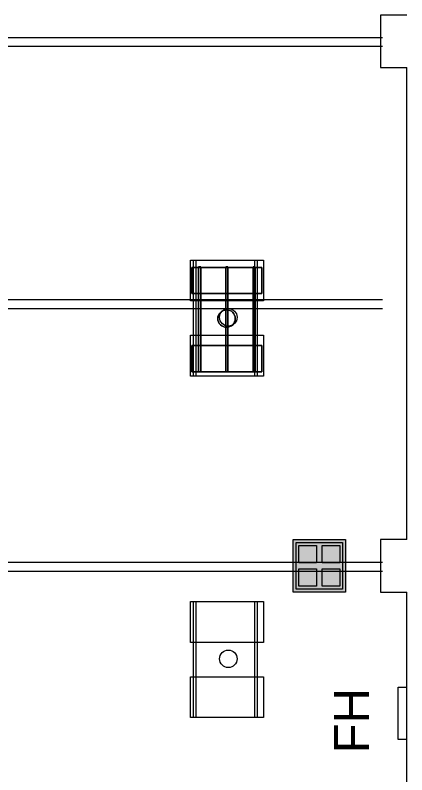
# Model space of a CAD drawing. Header units: inches. Extents: x -10671 to 1761, y -674 to 7170.
# Drawn here: x -2804 to -2535, y 2755 to 3276 of the extents above; entities that cross this region are included whole.
import ezdxf

# ---------------------------------------------------------------- set-up
doc = ezdxf.new("R2010")
doc.units = ezdxf.units.IN
doc.header["$LTSCALE"] = 19.2
doc.header["$MEASUREMENT"] = 0
for name, color, linetype, lineweight, true_color in [('DWG-bldg-utility box', 3, 'Continuous', 18, 0x00ff00), ('PDF', 6, 'Continuous', 5, 0xff00ff), ('Venue-Fire Apparatus and Text', 1, 'Continuous', 5, 0xff0000), ('Venue-Rigging Steel-High', 7, 'Continuous', 5, 0x800000)]:
    doc.layers.add(name, color=color, linetype=linetype, lineweight=lineweight, true_color=true_color)
for name, color, linetype, lineweight in [('Venue-Ceiling-Lights', 7, 'Continuous', 5), ('Venue-Floor Pockets', 7, 'Continuous', 5), ('Venue-Walls and Doors', 7, 'Continuous', 5)]:
    doc.layers.add(name, color=color, linetype=linetype, lineweight=lineweight)
doc.styles.add('Arial', font='Arial')

# ---------------------------------------------------------------- blocks, each defined once
blk = doc.blocks.new('FLOORBOX')
at = {"layer": 'Venue-Floor Pockets', "linetype": 'Continuous', "lineweight": 0, "true_color": 0xaaaaaa}
blk.add_hatch(color=253, dxfattribs=at).paths.add_polyline_path([(-18, 18), (18, 18), (18, -18), (-18, -18)])
at = {"layer": 'Venue-Floor Pockets', "linetype": 'Continuous', "lineweight": 0, "true_color": 0xbbbbbb}
blk.add_hatch(color=9, dxfattribs=at).paths.add_polyline_path([(-16, 16), (16, 16), (16, -16), (-16, -16)])
at = {"layer": 'Venue-Floor Pockets', "linetype": 'Continuous', "lineweight": 0, "true_color": 0xdddddd}
for points in [[(-14, 14), (-2, 14), (-2, 2), (-14, 2)], [(2, 14), (14, 14), (14, 2), (2, 2)], [(-14, -2), (-2, -2), (-2, -14), (-14, -14)], [(2, -2), (14, -2), (14, -14), (2, -14)]]:
    blk.add_hatch(color=254, dxfattribs=at).paths.add_polyline_path(points)
at = {"layer": 'Venue-Floor Pockets', "color": 7, "linetype": 'Continuous', "lineweight": 5, "flags": 128}
for points in [[(-18, 18), (18, 18), (18, -18), (-18, -18)], [(-16, 16), (16, 16), (16, -16), (-16, -16)], [(-14, 14), (-2, 14), (-2, 2), (-14, 2)], [(2, 14), (14, 14), (14, 2), (2, 2)], [(-14, -2), (-2, -2), (-2, -14), (-14, -14)], [(2, -2), (14, -2), (14, -14), (2, -14)]]:
    blk.add_lwpolyline(points, close=True, dxfattribs=at)
blk = doc.blocks.new('Group-1381-1')
at = {"layer": 'PDF'}
for points, invisible_edges in [([(-2663.92, 3071.36, 398), (-2662.27, 3073.01, 398), (-2657.76, 3073.91, 398), (-2663.92, 3071.36, 398)], 15), ([(-2663.92, 3071.36, 398), (-2657.76, 3073.91, 398), (-2653.94, 3071.36, 398), (-2663.92, 3071.36, 398)], 15), ([(-2660.1, 3073.91, 388), (-2662.27, 3073.01, 388), (-2663.92, 3071.36, 388), (-2660.1, 3073.91, 388)], 15), ([(-2655.6, 3073.01, 388), (-2660.1, 3073.91, 388), (-2663.92, 3071.36, 388), (-2655.6, 3073.01, 388)], 15), ([(-2663.92, 3071.36, 398), (-2663.18, 3072.27, 398), (-2662.27, 3073.01, 398), (-2663.92, 3071.36, 398)], 12), ([(-2662.27, 3073.01, 388), (-2663.18, 3072.27, 388), (-2663.92, 3071.36, 388), (-2662.27, 3073.01, 388)], 12), ([(-2663.92, 3064.69, 388), (-2653.94, 3064.69, 388), (-2655.6, 3073.01, 388), (-2663.92, 3064.69, 388)], 15), ([(-2663.92, 3064.69, 388), (-2655.6, 3073.01, 388), (-2663.92, 3071.36, 388), (-2663.92, 3064.69, 388)], 15), ([(-2662.27, 3073.01, 398), (-2661.23, 3073.57, 398), (-2660.1, 3073.91, 398), (-2662.27, 3073.01, 398)], 12), ([(-2662.27, 3073.01, 398), (-2660.1, 3073.91, 398), (-2657.76, 3073.91, 398), (-2662.27, 3073.01, 398)], 15), ([(-2660.1, 3073.91, 388), (-2661.23, 3073.57, 388), (-2662.27, 3073.01, 388), (-2660.1, 3073.91, 388)], 12), ([(-2660.1, 3073.91, 398), (-2658.93, 3074.03, 398), (-2657.76, 3073.91, 398), (-2660.1, 3073.91, 398)], 12), ([(-2657.76, 3073.91, 388), (-2658.93, 3074.03, 388), (-2660.1, 3073.91, 388), (-2657.76, 3073.91, 388)], 12), ([(-2655.6, 3073.01, 388), (-2657.76, 3073.91, 388), (-2660.1, 3073.91, 388), (-2655.6, 3073.01, 388)], 15), ([(-2657.76, 3073.91, 398), (-2656.64, 3073.57, 398), (-2655.6, 3073.01, 398), (-2657.76, 3073.91, 398)], 12), ([(-2657.76, 3073.91, 398), (-2655.6, 3073.01, 398), (-2653.94, 3071.36, 398), (-2657.76, 3073.91, 398)], 15), ([(-2655.6, 3073.01, 388), (-2656.64, 3073.57, 388), (-2657.76, 3073.91, 388), (-2655.6, 3073.01, 388)], 12), ([(-2655.6, 3073.01, 398), (-2654.69, 3072.27, 398), (-2653.94, 3071.36, 398), (-2655.6, 3073.01, 398)], 12), ([(-2653.94, 3071.36, 388), (-2654.69, 3072.27, 388), (-2655.6, 3073.01, 388), (-2653.94, 3071.36, 388)], 12), ([(-2653.05, 3069.2, 388), (-2653.94, 3071.36, 388), (-2655.6, 3073.01, 388), (-2653.05, 3069.2, 388)], 15), ([(-2653.94, 3064.69, 388), (-2653.05, 3069.2, 388), (-2655.6, 3073.01, 388), (-2653.94, 3064.69, 388)], 15), ([(-2664.82, 3066.86, 398), (-2664.93, 3068.03, 398), (-2664.82, 3069.2, 398), (-2664.82, 3066.86, 398)], 12), ([(-2664.82, 3069.2, 388), (-2664.93, 3068.03, 388), (-2664.82, 3066.86, 388), (-2664.82, 3069.2, 388)], 12), ([(-2664.82, 3069.2, 398), (-2664.48, 3070.32, 398), (-2663.92, 3071.36, 398), (-2664.82, 3069.2, 398)], 12), ([(-2664.82, 3066.86, 398), (-2664.82, 3069.2, 398), (-2663.92, 3071.36, 398), (-2664.82, 3066.86, 398)], 15), ([(-2663.92, 3064.69, 398), (-2664.82, 3066.86, 398), (-2663.92, 3071.36, 398), (-2663.92, 3064.69, 398)], 15), ([(-2663.92, 3071.36, 388), (-2664.48, 3070.32, 388), (-2664.82, 3069.2, 388), (-2663.92, 3071.36, 388)], 12), ([(-2663.92, 3071.36, 388), (-2664.82, 3069.2, 388), (-2663.92, 3064.69, 388), (-2663.92, 3071.36, 388)], 15), ([(-2664.82, 3069.2, 388), (-2664.82, 3066.86, 388), (-2663.92, 3064.69, 388), (-2664.82, 3069.2, 388)], 15), ([(-2663.92, 3064.69, 398), (-2664.48, 3065.73, 398), (-2664.82, 3066.86, 398), (-2663.92, 3064.69, 398)], 12), ([(-2664.82, 3066.86, 388), (-2664.48, 3065.73, 388), (-2663.92, 3064.69, 388), (-2664.82, 3066.86, 388)], 12), ([(-2663.92, 3071.36, 398), (-2653.94, 3071.36, 398), (-2655.6, 3063.04, 398), (-2663.92, 3071.36, 398)], 15), ([(-2663.92, 3071.36, 398), (-2655.6, 3063.04, 398), (-2663.92, 3064.69, 398), (-2663.92, 3071.36, 398)], 15), ([(-2653.94, 3071.36, 398), (-2653.05, 3066.86, 398), (-2655.6, 3063.04, 398), (-2653.94, 3071.36, 398)], 15), ([(-2653.05, 3066.86, 398), (-2653.94, 3064.69, 398), (-2655.6, 3063.04, 398), (-2653.05, 3066.86, 398)], 15), ([(-2653.94, 3071.36, 398), (-2653.39, 3070.32, 398), (-2653.05, 3069.2, 398), (-2653.94, 3071.36, 398)], 12), ([(-2653.94, 3071.36, 398), (-2653.05, 3069.2, 398), (-2653.05, 3066.86, 398), (-2653.94, 3071.36, 398)], 15), ([(-2653.05, 3069.2, 388), (-2653.39, 3070.32, 388), (-2653.94, 3071.36, 388), (-2653.05, 3069.2, 388)], 12), ([(-2653.94, 3064.69, 388), (-2653.05, 3066.86, 388), (-2653.05, 3069.2, 388), (-2653.94, 3064.69, 388)], 15), ([(-2653.05, 3066.86, 398), (-2653.39, 3065.73, 398), (-2653.94, 3064.69, 398), (-2653.05, 3066.86, 398)], 12), ([(-2653.94, 3064.69, 388), (-2653.39, 3065.73, 388), (-2653.05, 3066.86, 388), (-2653.94, 3064.69, 388)], 12), ([(-2653.05, 3069.2, 398), (-2652.93, 3068.03, 398), (-2653.05, 3066.86, 398), (-2653.05, 3069.2, 398)], 12), ([(-2653.05, 3066.86, 388), (-2652.93, 3068.03, 388), (-2653.05, 3069.2, 388), (-2653.05, 3066.86, 388)], 12), ([(-2662.27, 3063.04, 398), (-2663.18, 3063.78, 398), (-2663.92, 3064.69, 398), (-2662.27, 3063.04, 398)], 12), ([(-2660.1, 3062.14, 398), (-2662.27, 3063.04, 398), (-2663.92, 3064.69, 398), (-2660.1, 3062.14, 398)], 15), ([(-2655.6, 3063.04, 398), (-2660.1, 3062.14, 398), (-2663.92, 3064.69, 398), (-2655.6, 3063.04, 398)], 15), ([(-2663.92, 3064.69, 388), (-2663.18, 3063.78, 388), (-2662.27, 3063.04, 388), (-2663.92, 3064.69, 388)], 12), ([(-2663.92, 3064.69, 388), (-2662.27, 3063.04, 388), (-2657.76, 3062.14, 388), (-2663.92, 3064.69, 388)], 15), ([(-2663.92, 3064.69, 388), (-2657.76, 3062.14, 388), (-2653.94, 3064.69, 388), (-2663.92, 3064.69, 388)], 15), ([(-2660.1, 3062.14, 398), (-2661.23, 3062.48, 398), (-2662.27, 3063.04, 398), (-2660.1, 3062.14, 398)], 12), ([(-2662.27, 3063.04, 388), (-2661.23, 3062.48, 388), (-2660.1, 3062.14, 388), (-2662.27, 3063.04, 388)], 12), ([(-2662.27, 3063.04, 388), (-2660.1, 3062.14, 388), (-2657.76, 3062.14, 388), (-2662.27, 3063.04, 388)], 15), ([(-2655.6, 3063.04, 398), (-2657.76, 3062.14, 398), (-2660.1, 3062.14, 398), (-2655.6, 3063.04, 398)], 15), ([(-2657.76, 3062.14, 398), (-2658.93, 3062.03, 398), (-2660.1, 3062.14, 398), (-2657.76, 3062.14, 398)], 12), ([(-2660.1, 3062.14, 388), (-2658.93, 3062.03, 388), (-2657.76, 3062.14, 388), (-2660.1, 3062.14, 388)], 12), ([(-2657.76, 3062.14, 388), (-2655.6, 3063.04, 388), (-2653.94, 3064.69, 388), (-2657.76, 3062.14, 388)], 15), ([(-2655.6, 3063.04, 398), (-2656.64, 3062.48, 398), (-2657.76, 3062.14, 398), (-2655.6, 3063.04, 398)], 12), ([(-2657.76, 3062.14, 388), (-2656.64, 3062.48, 388), (-2655.6, 3063.04, 388), (-2657.76, 3062.14, 388)], 12), ([(-2653.94, 3064.69, 398), (-2654.69, 3063.78, 398), (-2655.6, 3063.04, 398), (-2653.94, 3064.69, 398)], 12), ([(-2655.6, 3063.04, 388), (-2654.69, 3063.78, 388), (-2653.94, 3064.69, 388), (-2655.6, 3063.04, 388)], 12)]:
    blk.add_3dface(points, dxfattribs=dict(at, invisible_edges=invisible_edges))
for points in [[(-2663.92, 3071.36, 388), (-2663.92, 3071.36, 398), (-2663.18, 3072.27, 398), (-2663.18, 3072.27, 388)], [(-2663.18, 3072.27, 388), (-2663.18, 3072.27, 398), (-2662.27, 3073.01, 398), (-2662.27, 3073.01, 388)], [(-2662.27, 3073.01, 388), (-2662.27, 3073.01, 398), (-2661.23, 3073.57, 398), (-2661.23, 3073.57, 388)], [(-2661.23, 3073.57, 388), (-2661.23, 3073.57, 398), (-2660.1, 3073.91, 398), (-2660.1, 3073.91, 388)], [(-2660.1, 3073.91, 388), (-2660.1, 3073.91, 398), (-2658.93, 3074.03, 398), (-2658.93, 3074.03, 388)], [(-2658.93, 3074.03, 388), (-2658.93, 3074.03, 398), (-2657.76, 3073.91, 398), (-2657.76, 3073.91, 388)], [(-2657.76, 3073.91, 388), (-2657.76, 3073.91, 398), (-2656.64, 3073.57, 398), (-2656.64, 3073.57, 388)], [(-2656.64, 3073.57, 388), (-2656.64, 3073.57, 398), (-2655.6, 3073.01, 398), (-2655.6, 3073.01, 388)], [(-2655.6, 3073.01, 388), (-2655.6, 3073.01, 398), (-2654.69, 3072.27, 398), (-2654.69, 3072.27, 388)], [(-2654.69, 3072.27, 388), (-2654.69, 3072.27, 398), (-2653.94, 3071.36, 398), (-2653.94, 3071.36, 388)], [(-2664.93, 3068.03, 388), (-2664.93, 3068.03, 398), (-2664.82, 3069.2, 398), (-2664.82, 3069.2, 388)], [(-2664.82, 3066.86, 388), (-2664.82, 3066.86, 398), (-2664.93, 3068.03, 398), (-2664.93, 3068.03, 388)], [(-2664.82, 3069.2, 388), (-2664.82, 3069.2, 398), (-2664.48, 3070.32, 398), (-2664.48, 3070.32, 388)], [(-2664.48, 3065.73, 388), (-2664.48, 3065.73, 398), (-2664.82, 3066.86, 398), (-2664.82, 3066.86, 388)], [(-2664.48, 3070.32, 388), (-2664.48, 3070.32, 398), (-2663.92, 3071.36, 398), (-2663.92, 3071.36, 388)], [(-2653.94, 3071.36, 388), (-2653.94, 3071.36, 398), (-2653.39, 3070.32, 398), (-2653.39, 3070.32, 388)], [(-2653.39, 3070.32, 388), (-2653.39, 3070.32, 398), (-2653.05, 3069.2, 398), (-2653.05, 3069.2, 388)], [(-2653.05, 3066.86, 388), (-2653.05, 3066.86, 398), (-2653.39, 3065.73, 398), (-2653.39, 3065.73, 388)], [(-2653.05, 3069.2, 388), (-2653.05, 3069.2, 398), (-2652.93, 3068.03, 398), (-2652.93, 3068.03, 388)], [(-2652.93, 3068.03, 388), (-2652.93, 3068.03, 398), (-2653.05, 3066.86, 398), (-2653.05, 3066.86, 388)], [(-2663.92, 3064.69, 388), (-2663.92, 3064.69, 398), (-2664.48, 3065.73, 398), (-2664.48, 3065.73, 388)], [(-2663.18, 3063.78, 388), (-2663.18, 3063.78, 398), (-2663.92, 3064.69, 398), (-2663.92, 3064.69, 388)], [(-2662.27, 3063.04, 388), (-2662.27, 3063.04, 398), (-2663.18, 3063.78, 398), (-2663.18, 3063.78, 388)], [(-2661.23, 3062.48, 388), (-2661.23, 3062.48, 398), (-2662.27, 3063.04, 398), (-2662.27, 3063.04, 388)], [(-2660.1, 3062.14, 388), (-2660.1, 3062.14, 398), (-2661.23, 3062.48, 398), (-2661.23, 3062.48, 388)], [(-2658.93, 3062.03, 388), (-2658.93, 3062.03, 398), (-2660.1, 3062.14, 398), (-2660.1, 3062.14, 388)], [(-2657.76, 3062.14, 388), (-2657.76, 3062.14, 398), (-2658.93, 3062.03, 398), (-2658.93, 3062.03, 388)], [(-2656.64, 3062.48, 388), (-2656.64, 3062.48, 398), (-2657.76, 3062.14, 398), (-2657.76, 3062.14, 388)], [(-2655.6, 3063.04, 388), (-2655.6, 3063.04, 398), (-2656.64, 3062.48, 398), (-2656.64, 3062.48, 388)], [(-2654.69, 3063.78, 388), (-2654.69, 3063.78, 398), (-2655.6, 3063.04, 398), (-2655.6, 3063.04, 388)], [(-2653.94, 3064.69, 388), (-2653.94, 3064.69, 398), (-2654.69, 3063.78, 398), (-2654.69, 3063.78, 388)], [(-2653.39, 3065.73, 388), (-2653.39, 3065.73, 398), (-2653.94, 3064.69, 398), (-2653.94, 3064.69, 388)]]:
    blk.add_3dface(points, dxfattribs=at)
blk = doc.blocks.new('Group-1382-1')
at = {"layer": 'PDF'}
for points in [[(-2682.81, 3103.13, 393.91), (-2682.81, 3103.13, 397.91), (-2634.81, 3103.13, 397.91), (-2634.81, 3103.13, 393.91)], [(-2682.81, 3085.13, 393.91), (-2682.81, 3085.13, 397.91), (-2682.81, 3103.13, 397.91), (-2682.81, 3103.13, 393.91)], [(-2634.81, 3103.13, 397.91), (-2682.81, 3103.13, 397.91), (-2682.81, 3085.13, 397.91), (-2634.81, 3085.13, 397.91)], [(-2634.81, 3085.13, 393.91), (-2682.81, 3085.13, 393.91), (-2682.81, 3103.13, 393.91), (-2634.81, 3103.13, 393.91)], [(-2634.81, 3103.13, 393.91), (-2634.81, 3103.13, 397.91), (-2634.81, 3085.13, 397.91), (-2634.81, 3085.13, 393.91)], [(-2634.81, 3085.13, 393.91), (-2634.81, 3085.13, 397.91), (-2682.81, 3085.13, 397.91), (-2682.81, 3085.13, 393.91)]]:
    blk.add_3dface(points, dxfattribs=at)
blk = doc.blocks.new('Group-1383-1')
at = {"layer": 'PDF'}
for points in [[(-2640.7, 3103.52, 397.97), (-2640.7, 3103.52, 398.97), (-2639.2, 3103.52, 398.97), (-2639.2, 3103.52, 397.97)], [(-2640.7, 3031.52, 397.97), (-2640.7, 3031.52, 398.97), (-2640.7, 3103.52, 398.97), (-2640.7, 3103.52, 397.97)], [(-2639.2, 3103.52, 398.97), (-2640.7, 3103.52, 398.97), (-2640.7, 3031.52, 398.97), (-2639.2, 3031.52, 398.97)], [(-2639.2, 3031.52, 397.97), (-2640.7, 3031.52, 397.97), (-2640.7, 3103.52, 397.97), (-2639.2, 3103.52, 397.97)], [(-2639.2, 3103.52, 397.97), (-2639.2, 3103.52, 398.97), (-2639.2, 3031.52, 398.97), (-2639.2, 3031.52, 397.97)], [(-2639.2, 3031.52, 397.97), (-2639.2, 3031.52, 398.97), (-2640.7, 3031.52, 398.97), (-2640.7, 3031.52, 397.97)]]:
    blk.add_3dface(points, dxfattribs=at)
blk = doc.blocks.new('Group-1384-1')
at = {"layer": 'PDF'}
for points in [[(-2659.52, 3103.52, 397.97), (-2659.52, 3103.52, 398.97), (-2658.02, 3103.52, 398.97), (-2658.02, 3103.52, 397.97)], [(-2659.52, 3031.52, 397.97), (-2659.52, 3031.52, 398.97), (-2659.52, 3103.52, 398.97), (-2659.52, 3103.52, 397.97)], [(-2658.02, 3103.52, 398.97), (-2659.52, 3103.52, 398.97), (-2659.52, 3031.52, 398.97), (-2658.02, 3031.52, 398.97)], [(-2658.02, 3031.52, 397.97), (-2659.52, 3031.52, 397.97), (-2659.52, 3103.52, 397.97), (-2658.02, 3103.52, 397.97)], [(-2658.02, 3103.52, 397.97), (-2658.02, 3103.52, 398.97), (-2658.02, 3031.52, 398.97), (-2658.02, 3031.52, 397.97)], [(-2658.02, 3031.52, 397.97), (-2658.02, 3031.52, 398.97), (-2659.52, 3031.52, 398.97), (-2659.52, 3031.52, 397.97)]]:
    blk.add_3dface(points, dxfattribs=at)
blk = doc.blocks.new('Group-1385-1')
at = {"layer": 'PDF'}
for points in [[(-2678.12, 3103.52, 397.97), (-2678.12, 3103.52, 398.97), (-2676.62, 3103.52, 398.97), (-2676.62, 3103.52, 397.97)], [(-2678.12, 3031.52, 397.97), (-2678.12, 3031.52, 398.97), (-2678.12, 3103.52, 398.97), (-2678.12, 3103.52, 397.97)], [(-2676.62, 3103.52, 398.97), (-2678.12, 3103.52, 398.97), (-2678.12, 3031.52, 398.97), (-2676.62, 3031.52, 398.97)], [(-2676.62, 3031.52, 397.97), (-2678.12, 3031.52, 397.97), (-2678.12, 3103.52, 397.97), (-2676.62, 3103.52, 397.97)], [(-2676.62, 3103.52, 397.97), (-2676.62, 3103.52, 398.97), (-2676.62, 3031.52, 398.97), (-2676.62, 3031.52, 397.97)], [(-2676.62, 3031.52, 397.97), (-2676.62, 3031.52, 398.97), (-2678.12, 3031.52, 398.97), (-2678.12, 3031.52, 397.97)]]:
    blk.add_3dface(points, dxfattribs=at)
blk = doc.blocks.new('Group-1386-1')
at = {"layer": 'PDF'}
for points in [[(-2682.81, 3049.5, 393.91), (-2682.81, 3049.5, 397.91), (-2634.81, 3049.5, 397.91), (-2634.81, 3049.5, 393.91)], [(-2682.81, 3031.5, 393.91), (-2682.81, 3031.5, 397.91), (-2682.81, 3049.5, 397.91), (-2682.81, 3049.5, 393.91)], [(-2634.81, 3049.5, 397.91), (-2682.81, 3049.5, 397.91), (-2682.81, 3031.5, 397.91), (-2634.81, 3031.5, 397.91)], [(-2634.81, 3031.5, 393.91), (-2682.81, 3031.5, 393.91), (-2682.81, 3049.5, 393.91), (-2634.81, 3049.5, 393.91)], [(-2634.81, 3049.5, 393.91), (-2634.81, 3049.5, 397.91), (-2634.81, 3031.5, 397.91), (-2634.81, 3031.5, 393.91)], [(-2634.81, 3031.5, 393.91), (-2634.81, 3031.5, 397.91), (-2682.81, 3031.5, 397.91), (-2682.81, 3031.5, 393.91)]]:
    blk.add_3dface(points, dxfattribs=at)
blk = doc.blocks.new('Group-1387-1')
at = {"layer": 'PDF'}
for name in ['Group-1382-1', 'Group-1385-1', 'Group-1384-1', 'Group-1383-1', 'Group-1381-1', 'Group-1386-1']:
    blk.add_blockref(name, (0, 0), dxfattribs=at)
blk = doc.blocks.new('Group-2722-1')
at = {"layer": 'Venue-Ceiling-Lights', "color": 7, "linetype": 'Continuous', "lineweight": 5, "flags": 128}
for points in [[(-2683.64, 3108.18), (-2633.64, 3108.18), (-2633.64, 3080.18), (-2683.64, 3080.18)], [(-2681.58, 3108.18), (-2680.08, 3108.18), (-2680.08, 3028.59), (-2681.58, 3028.59)], [(-2639.49, 3108.18), (-2637.99, 3108.18), (-2637.99, 3028.59), (-2639.49, 3028.59)], [(-2683.64, 3056.59), (-2633.64, 3056.59), (-2633.64, 3028.59), (-2683.64, 3028.59)]]:
    blk.add_lwpolyline(points, close=True, dxfattribs=at)
at = {"layer": 'Venue-Ceiling-Lights', "color": 7, "linetype": 'Continuous', "lineweight": 5}
blk.add_circle((-2657.72, 3068.89), 6, dxfattribs=at)
blk = doc.blocks.new('Group-2728-1')
at = {"layer": 'Venue-Ceiling-Lights', "color": 7, "linetype": 'Continuous', "lineweight": 5, "flags": 128}
for points in [[(-2683.64, 2873.76), (-2633.64, 2873.76), (-2633.64, 2845.76), (-2683.64, 2845.76)], [(-2681.58, 2873.76), (-2680.08, 2873.76), (-2680.08, 2794.17), (-2681.58, 2794.17)], [(-2639.49, 2873.76), (-2637.99, 2873.76), (-2637.99, 2794.17), (-2639.49, 2794.17)], [(-2683.64, 2822.17), (-2633.64, 2822.17), (-2633.64, 2794.17), (-2683.64, 2794.17)]]:
    blk.add_lwpolyline(points, close=True, dxfattribs=at)
at = {"layer": 'Venue-Ceiling-Lights', "color": 7, "linetype": 'Continuous', "lineweight": 5}
blk.add_circle((-2657.72, 2834.47), 6, dxfattribs=at)

msp = doc.modelspace()

# ---------------------------------------------------------------- linework, layer by layer
at = {"layer": 'Venue-Fire Apparatus and Text', "linetype": 'Continuous', "flags": 128}
msp.add_lwpolyline([(-2535.26, 2779), (-2541.26, 2779), (-2541.26, 2815), (-2535.26, 2815)], dxfattribs=at)
at = {"layer": 'Venue-Rigging Steel-High'}
for p, q in [((-3975.08, 3261.04), (-2552.03, 3261.04)), ((-3975.08, 3255.04), (-2552.03, 3255.04)), ((-3975.08, 3081.04), (-2552.03, 3081.04)), ((-3975.08, 3075.04), (-2552.03, 3075.04)), ((-3975.08, 2900.7), (-2552.03, 2900.7)), ((-3975.08, 2894.7), (-2552.03, 2894.7))]:
    msp.add_line(p, q, dxfattribs=at)
at = {"layer": 'Venue-Walls and Doors'}
for p, q in [((-2535.25, 2916.3), (-2535.25, 3240.3)), ((-2535.25, 2916.3), (-2535.25, 3240.3)), ((-2535.25, 2553.3), (-2535.25, 2880.3)), ((-2535.25, 2553.3), (-2535.25, 2880.3))]:
    msp.add_line(p, q, dxfattribs=at)
at = {"layer": 'Venue-Walls and Doors', "flags": 128}
for points in [[(-2535.25, 3276.3), (-2553.25, 3276.3), (-2553.25, 3240.3), (-2535.25, 3240.3)], [(-2535.25, 2916.3), (-2553.25, 2916.3), (-2553.25, 2880.3), (-2535.25, 2880.3)]]:
    msp.add_lwpolyline(points, dxfattribs=at)

# ---------------------------------------------------------------- block references
at = {"layer": 'DWG-bldg-utility box', "rotation": 90}
msp.add_blockref('FLOORBOX', (-2595.26, 2898.29), dxfattribs=at)
at = {"layer": 'PDF'}
msp.add_blockref('Group-1387-1', (0, 0), dxfattribs=at)
at = {"layer": 'Venue-Ceiling-Lights', "color": 7}
for name in ['Group-2722-1', 'Group-2728-1']:
    msp.add_blockref(name, (0, 0), dxfattribs=at)

# ---------------------------------------------------------------- texts
at = {"layer": 'Venue-Fire Apparatus and Text', "insert": (-2573.15, 2791.96), "char_height": 24, "attachment_point": 5, "rotation": 90, "line_spacing_factor": 0.970891, "style": 'Arial'}
msp.add_mtext('FH', dxfattribs=at)

doc.saveas('drawing.dxf')
